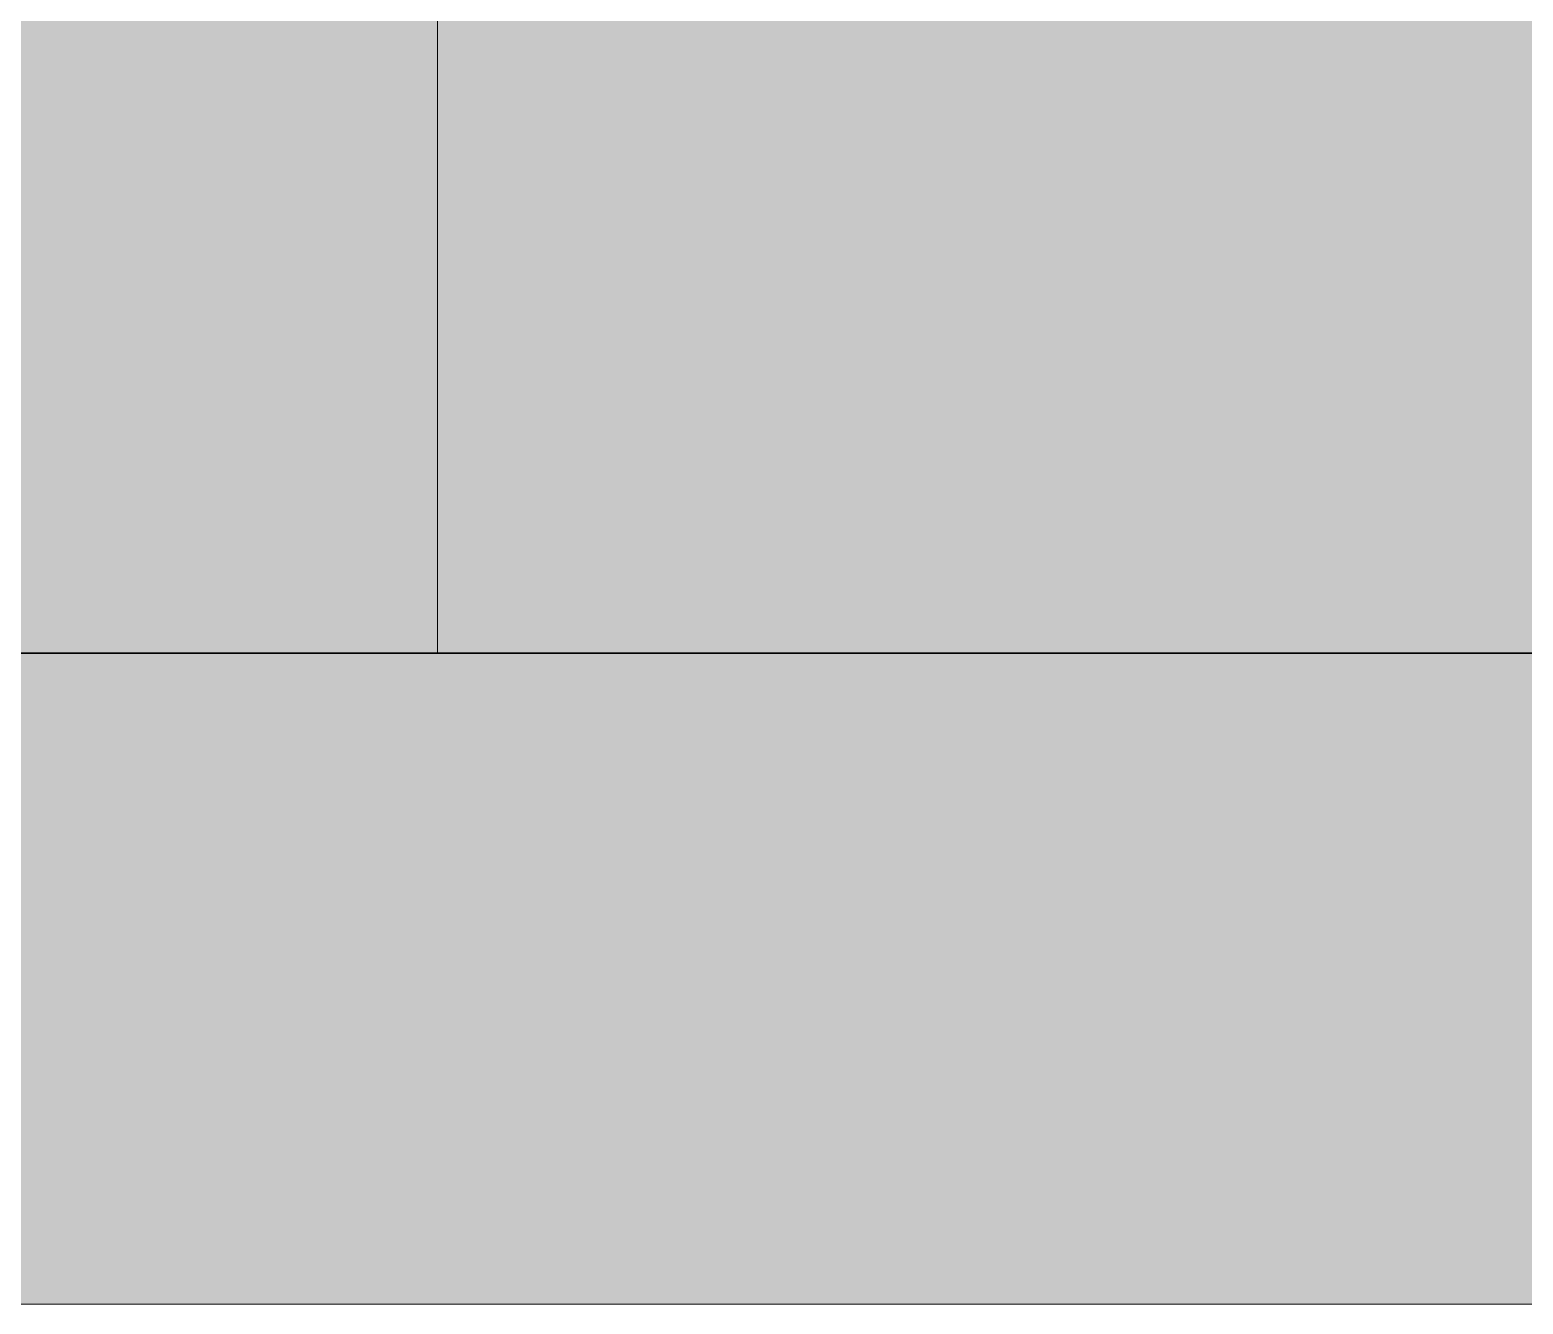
# Model space of a CAD drawing. Header units: metres. Extents: x -5 to 126, y -7 to 102.
# Drawn here: x 5.743 to 6.317, y -0.5 to -0.011 of the extents above; entities that cross this region are included whole.
import ezdxf

# ---------------------------------------------------------------- set-up
doc = ezdxf.new("R2010")
doc.units = ezdxf.units.M
doc.header["$LTSCALE"] = 0.5
for name, color, linetype, true_color in [('00_ПОКРІВЛЯ_КОНТУР', 7, 'Continuous', 0x1d2a33), ('02_ГРАНІ_ПОКРІВЛІ', 7, 'Continuous', 0x9aa5ae), ('04_ПАРАПЕТИ', 7, 'Continuous', 0x788088), ('52_В1_ПРОХОДИ', 7, 'Continuous', 0x2e8b57)]:
    doc.layers.add(name, color=color, linetype=linetype, true_color=true_color)

msp = doc.modelspace()

# ---------------------------------------------------------------- hatches: boundary and pattern name
at = {"layer": '04_ПАРАПЕТИ', "true_color": 0xc9ccd0}
h = msp.add_hatch(color=7, dxfattribs=at)
h.dxf.hatch_style = 1
h.paths.add_polyline_path([(-0.58, -0.5), (96.8, -0.5), (96.8, -0.25), (-0.58, -0.25)])
at = {"layer": '52_В1_ПРОХОДИ', "true_color": 0xeef6ec}
h = msp.add_hatch(color=7, dxfattribs=at)
h.dxf.hatch_style = 1
h.paths.add_polyline_path([(-0.13, -0.25), (96.49, -0.25), (96.49, 2.28), (-0.13, 2.28)])

# ---------------------------------------------------------------- linework, layer by layer
at = {"layer": '00_ПОКРІВЛЯ_КОНТУР', "linetype": 'CONTINUOUS', "lineweight": 35}
msp.add_lwpolyline([(-0.58, -0.25), (96.49, -0.25), (96.49, 96.34), (-0.58, 96.34)], close=True, dxfattribs=at)
at = {"layer": '02_ГРАНІ_ПОКРІВЛІ', "linetype": 'CONTINUOUS', "lineweight": 9}
msp.add_lwpolyline([(5.9, -0.25), (5.9, 96.34)], dxfattribs=at)
at = {"layer": '04_ПАРАПЕТИ', "linetype": 'CONTINUOUS', "lineweight": 15}
msp.add_lwpolyline([(-0.58, -0.5), (96.8, -0.5), (96.8, -0.25), (-0.58, -0.25)], close=True, dxfattribs=at)
at = {"layer": '52_В1_ПРОХОДИ', "linetype": 'CONTINUOUS', "lineweight": 0}
msp.add_lwpolyline([(-0.13, -0.25), (96.49, -0.25), (96.49, 2.28), (-0.13, 2.28)], close=True, dxfattribs=at)

doc.saveas('drawing.dxf')
